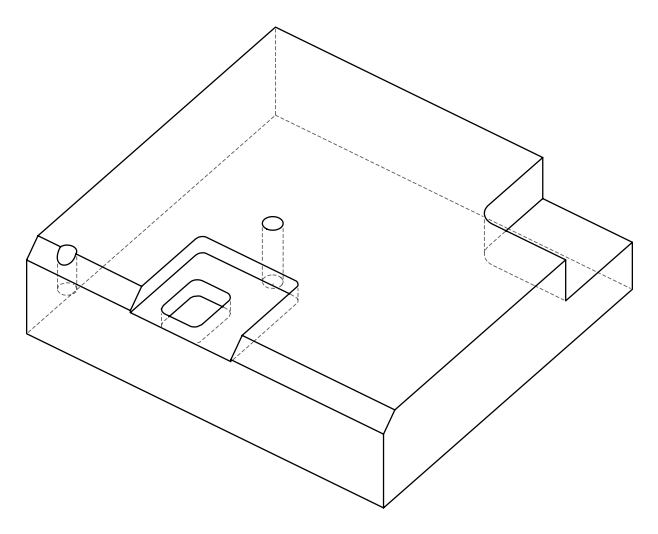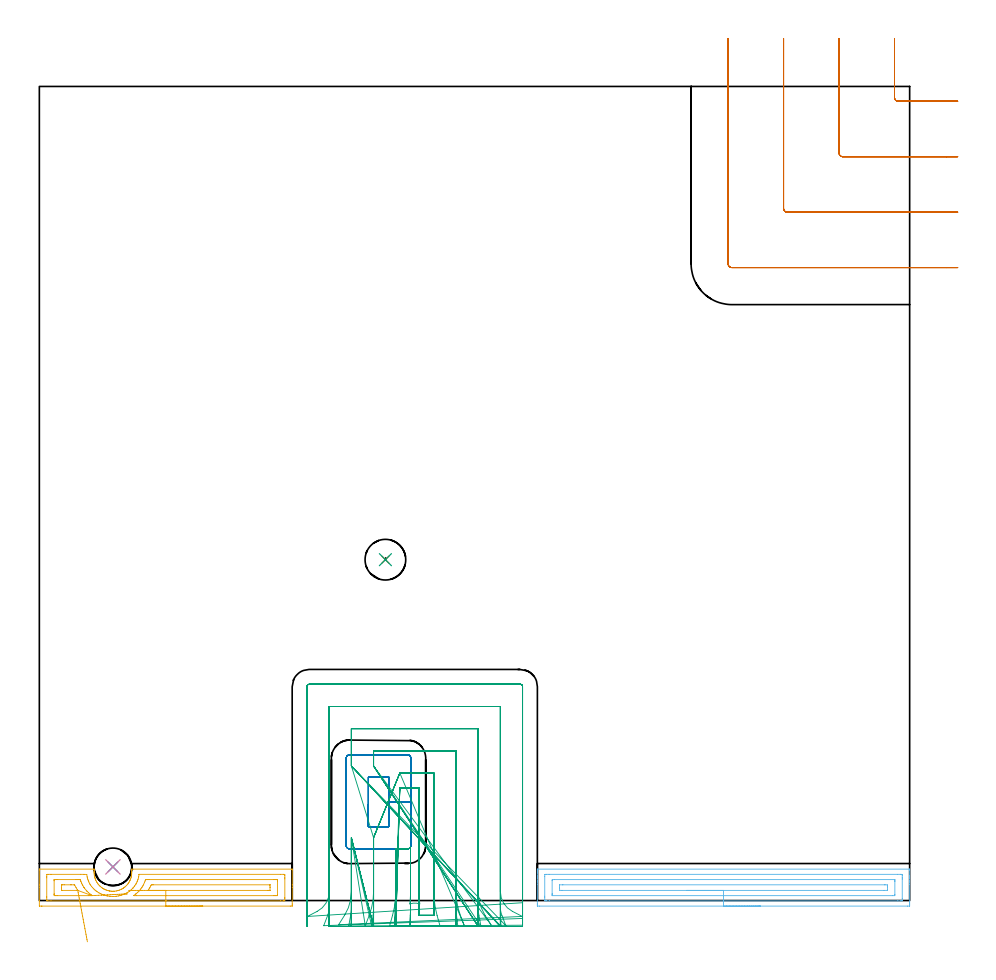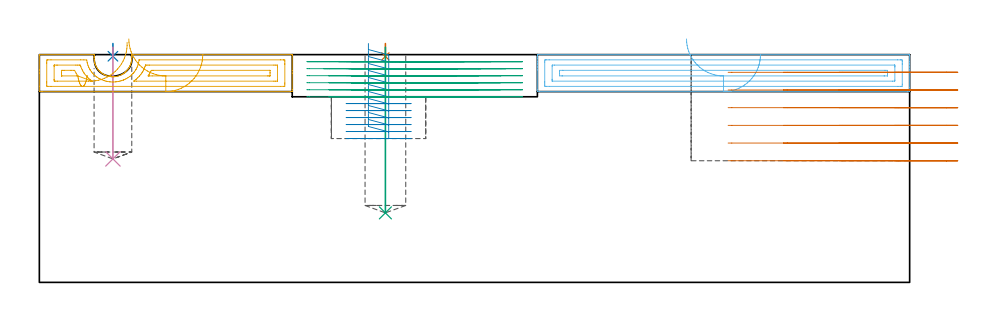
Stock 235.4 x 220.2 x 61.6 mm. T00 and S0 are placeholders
(PLAN: 9 operations, 5 tool changes, 27.9 min)
(1 SPOT_DRILL | STEP1POCKET | NXT0321_9005460120000 | 0.03 min | 1 mm3)
(2 SPOT_DRILL_1 | STEP1POCKET_1 | NXT0321_9005460120000 | 0.03 min | 1 mm3)
(3 DRILL_BLIND_HOLE_INTO_CENTER | STEP1POCKET | NXT0301_081 | 0.18 min | 3934 mm3)
(4 DRILL_BLIND_HOLE_INTO_CENTER_1 | STEP1POCKET_1 | NXT0301_073 | 0.12 min | 2198 mm3)
(5 AREA_MILL | FG_CHAMFER_SURFACE | UGT0205_001 | 2.44 min | 3586 mm3)
(6 AREA_MILL_1 | FG_CHAMFER_SURFACE_1 | UGT0205_001 | 3.44 min | 5330 mm3)
(7 MILL_CORNER_NOTCH_RECTANGULAR | CORNER_NOTCH_RECTANGULAR | UGT0201_136 | Follow Part, ap 5, ae 75% | 4.33 min | 99334 mm3)
(8 MILL_RECTANGULAR_POCKET | POCKET_RECTANGULAR_STRAIGHT | UGT0201_126 | Follow Part, ap 2, ae 75% | 4.02 min | 18870 mm3)
(9 MILL_SLOT | SLOT_PARTIAL_RECTANGULAR | UGT0201_126 | Follow Part, ap 2, ae 75% | 13.3 min | 37076 mm3)
(TOOL NXT0321_9005460120000 | NC Spot Drill, 142deg, 12mm, Carbide, Uncoated | D12 PA142 FL30 Z2)
(TOOL NXT0301_081 | Carbide Drill 11mm [860.1-1100-033A1-MM 2214] | D11 PA140 FL55 Z2)
(TOOL NXT0301_073 | Carbide Drill 10.2mm [860.1-1020-031A1-MM 2214] | D10.2 PA140 FL55 Z2)
(TOOL UGT0205_001 | Chamfer Mill 20 x 3 x 45 deg. | D20 FL50 Z2)
(TOOL UGT0201_136 | Carbide End Mill 20.0 | D20 FL30 Z4)
(TOOL UGT0201_126 | Carbide End Mill 8.0 | D8 FL15 Z4)
(OP 1 SPOT_DRILL)
G17 G21 G94 G90
T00 M6
G54
G17 G0 G90 X93.6 Y92.2 S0 M3
G43 Z71.6 H0
G94 G81 G98 Z61.127 F250. R64.6
G80
M5
M2
(OP 2 SPOT_DRILL_1)
G17 G21 G94 G90
T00 M6
G54
G17 G0 G90 X19.9 Y9.1 S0 M3
G43 Z71.6 H0
G94 G81 G98 Z61.161 F250. R64.6
G80
M5
M2
(OP 3 DRILL_BLIND_HOLE_INTO_CENTER)
G17 G21 G94 G90
T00 M6
G54
G17 G0 G90 X93.6 Y92.2 S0 M3
G43 Z71.6 H1
G94 G81 G98 Z18.8 F250. R63.6
G80
M5
M2
(OP 4 DRILL_BLIND_HOLE_INTO_CENTER_1)
G17 G21 G94 G90
T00 M6
G54
G17 G0 G90 X19.9 Y9.1 S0 M3
G43 Z71.6 H1
G94 G81 G98 Z33.4 F250. R63.6
G80
M5
M2
(OP 5 AREA_MILL)
G17 G21 G94 G90
T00 M6
G54
G17 G0 G90 X44.2 Y-1.5 S1061 M3
G43 Z71.6 H0
Z61.6
G94 G1 X44.162 Z60.728 F250.
X44.048 Z59.863
X43.859 Z59.012
X43.597 Z58.18
X43.263 Z57.374
X42.86 Z56.6
X42.392 Z55.864
X41.86 Z55.172
X41.271 Z54.529
X40.628 Z53.94
X39.936 Z53.408
X39.2 Z52.94
X38.426 Z52.537
X37.62 Z52.203
X36.788 Z51.941
X35.936 Z51.752
X35.072 Z51.638
X34.2 Z51.6
X0.713
X0.52 Y-1.498 Z51.602
X0.007 Y-1.491 Z51.605
X0.002 Y-1.463 Z51.633
X0. Y-0.056 Z53.04
Y3.5 Z56.594
Y4.235 Z57.334
Y4.389 Z57.487
Y8.309 Z61.407
X0.006 Y8.482 Z61.576
X0.009 Y8.496 Z61.59
X0.076 Y8.5 Z61.6
X14.701
X14.868 Y8.497 Z61.589
X14.869 Y8.416 Z61.515
X14.822 Y8.022 Z61.122
X14.812 Y7.724 Z60.823
X14.81 Y7.651 Z60.75
X14.826 Y7.21 Z60.307
X14.877 Y6.77 Z59.865
X14.911 Y6.589 Z59.683
X14.931 Y6.481 Z59.576
X15.001 Y6.195 Z59.29
X15.01 Y6.167 Z59.262
X15.107 Y5.884 Z58.982
X15.144 Y5.796 Z58.895
X15.294 Y5.435 Z58.535
X15.522 Y5. Z58.099
X15.7 Y4.72 Z57.819
X15.894 Y4.45 Z57.548
X16.185 Y4.117 Z57.215
X16.364 Y3.944 Z57.041
X16.476 Y3.833 Z56.932
X16.787 Y3.566 Z56.665
X17.026 Y3.394 Z56.493
X17.273 Y3.233 Z56.332
X17.474 Y3.119 Z56.219
X17.523 Y3.094 Z56.194
X17.68 Y3.016 Z56.114
X17.803 Y2.966 Z56.061
X17.943 Y2.907 Z56.005
X18.122 Y2.834 Z55.93
X18.573 Y2.688 Z55.784
X18.689 Y2.664 Z55.756
X18.908 Y2.612 Z55.711
X19.018 Y2.588 Z55.687
X19.132 Y2.574 Z55.669
X19.466 Y2.526 Z55.624
X19.616 Y2.518 Z55.61
X19.745 Y2.509 Z55.604
X20.046 Y2.51
X20.108 Z55.609
X20.127 Y2.511 Z55.611
X20.359 Y2.527 Z55.627
X20.807 Y2.592 Z55.691
X21.252 Y2.692 Z55.792
X21.702 Y2.842 Z55.94
X22.145 Y3.03 Z56.129
X22.235 Y3.079 Z56.176
X22.399 Y3.165 Z56.265
X22.525 Y3.233 Z56.332
X22.678 Y3.332 Z56.432
X22.787 Y3.403 Z56.503
X22.973 Y3.539 Z56.638
X23.038 Y3.586 Z56.685
X23.188 Y3.716 Z56.815
X23.335 Y3.843 Z56.943
X23.614 Y4.116 Z57.216
X23.931 Y4.482 Z57.581
X24.112 Y4.736 Z57.836
X24.278 Y5. Z58.1
X24.506 Y5.436 Z58.535
X24.553 Y5.552 Z58.649
X24.623 Y5.722 Z58.815
X24.691 Y5.886 Z58.981
X24.74 Y6.031 Z59.127
X24.824 Y6.28 Z59.378
X24.894 Y6.636 Z59.736
X24.919 Y6.767 Z59.867
X24.974 Y7.208 Z60.308
X24.99 Y7.651 Z60.751
X24.977 Y8.033 Z61.133
X24.935 Y8.389 Z61.489
X24.934 Y8.399 Z61.499
X24.932 Y8.493 Z61.593
X25.337 Y8.5 Z61.6
X68.323
X68.391 Y8.496 Z61.59
X68.394 Y8.482 Z61.576
X68.4 Y8.308 Z61.406
Y4.235 Z57.334
Y3.503 Z56.597
Y-0.944 Z52.152
X68.398 Y-1.463 Z51.633
X68.393 Y-1.491 Z51.605
X67.88 Y-1.5 Z51.6
X34.2
Y-0.086 Z53.014
X3.149
X2.292 Y-0.079 Z53.021
X2.01 Y-0.056 Z53.044
X2.003 Y0.234 Z53.334
X2.001 Y0.833 Z53.933
X2. Y1.126 Z54.226
X2.001 Y6.167 Z59.267
X2.002 Y6.458 Z59.558
X2.01 Y7.056 Z60.156
X2.266 Y7.082 Z60.182
X2.292 Y7.084 Z60.184
X3.148 Y7.086 Z60.186
X11.185
X12.042 Y7.079 Z60.179
X12.827 Y7.056 Z60.156
X12.928 Y6.404 Z59.504
X12.98 Y6.167 Z59.267
X12.996 Y6.098 Z59.198
X13.151 Y5.617 Z58.717
X13.285 Y5.278 Z58.378
X13.376 Y5.06 Z58.16
X13.597 Y4.607 Z57.707
X13.722 Y4.389 Z57.489
X13.757 Y4.331 Z57.431
X13.815 Y4.24 Z57.34
X14.122 Y3.808 Z56.908
X14.384 Y3.5 Z56.6
X14.701 Y3.167 Z56.267
X14.989 Y2.896 Z55.996
X15.324 Y2.611 Z55.711
X15.475 Y2.499 Z55.599
X15.587 Y2.42 Z55.52
X16.116 Y2.08 Z55.18
X16.473 Y1.895 Z54.995
X16.862 Y1.722 Z54.822
X17.36 Y1.531 Z54.631
X17.643 Y1.438 Z54.538
X18.001 Y1.338 Z54.438
X18.246 Y1.283 Z54.383
X18.448 Y1.239 Z54.339
X18.97 Y1.16 Z54.26
X19.132 Y1.138 Z54.238
X19.754 Y1.099 Z54.199
X20.019
X20.608 Y1.131 Z54.231
X20.905 Y1.17 Z54.27
X21.381 Y1.244 Z54.344
X21.791 Y1.337 Z54.437
X22.095 Y1.418 Z54.518
X22.678 Y1.614 Z54.714
X22.756 Y1.644 Z54.744
X22.943 Y1.722 Z54.822
X23.367 Y1.919 Z55.019
X23.564 Y2.024 Z55.124
X23.936 Y2.238 Z55.338
X24.45 Y2.585 Z55.685
X24.466 Y2.596 Z55.696
X24.484 Y2.611 Z55.711
X24.939 Y3.01 Z56.11
X25.337 Y3.402 Z56.502
X25.384 Y3.453 Z56.553
X25.424 Y3.5 Z56.6
X25.658 Y3.782 Z56.882
X25.778 Y3.947 Z57.047
X26.074 Y4.389 Z57.489
X26.131 Y4.481 Z57.581
X26.223 Y4.645 Z57.745
X26.429 Y5.071 Z58.171
X26.514 Y5.278 Z58.378
X26.678 Y5.71 Z58.81
X26.811 Y6.167 Z59.267
X26.86 Y6.417 Z59.517
X26.97 Y7.056 Z60.156
X26.973 Y7.069 Z60.169
X26.992 Y7.079 Z60.179
X27.049 Y7.084 Z60.184
X27.08 Y7.085 Z60.185
X65.191 Y7.086 Z60.186
X66.079 Y7.084 Z60.184
X66.108 Y7.082 Z60.182
X66.39 Y7.056 Z60.156
X66.397 Y6.766 Z59.866
X66.399 Y6.167 Z59.267
X66.4 Y5.874 Z58.974
X66.399 Y0.833 Z53.933
X66.398 Y0.542 Z53.642
X66.39 Y-0.056 Z53.044
X66.134 Y-0.082 Z53.018
X66.108 Y-0.084 Z53.016
X65.251 Y-0.086 Z53.014
X34.2
Y1.328 Z54.428
X26.223 Y1.329 Z54.429
X25.728 Y1.33 Z54.43
X25.651 Y1.331 Z54.431
X25.535 Y1.335 Z54.435
X25.64 Y1.418 Z54.518
X26.033 Y1.722 Z54.822
X26.138 Y1.807 Z54.907
X26.223 Y1.88 Z54.98
X26.606 Y2.227 Z55.327
X26.993 Y2.611 Z55.711
X27.05 Y2.671 Z55.771
X27.109 Y2.738 Z55.838
X27.452 Y3.156 Z56.256
X27.693 Y3.5 Z56.6
X27.815 Y3.681 Z56.781
X27.996 Y3.966 Z57.066
X28.14 Y4.244 Z57.344
X28.21 Y4.389 Z57.489
X28.421 Y4.851 Z57.951
X28.585 Y5.278 Z58.378
X28.713 Y5.629 Z58.729
X28.724 Y5.656 Z58.756
X28.739 Y5.665 Z58.765
X28.784 Y5.667 Z58.767
X28.882 Y5.669 Z58.769
X29.376 Y5.671 Z58.771
X29.768
X63.449
X63.944 Y5.67 Z58.77
X64.335 Y5.666 Z58.766
X64.381 Y5.665 Z58.765
X64.392 Y5.473 Z58.573
X64.398 Y5.343 Z58.443
X64.399 Y5.278 Z58.378
X64.4 Y5.213 Z58.313
Y1.657 Z54.757
Y1.592 Z54.692
X64.397 Y1.462 Z54.562
X64.392 Y1.375 Z54.475
X64.387 Y1.334 Z54.434
X64.382 Y1.333 Z54.433
X64.335 Y1.331 Z54.431
X63.841 Y1.329 Z54.429
X63.449 Y1.328 Z54.428
X34.2
Y2.743 Z55.843
X30.524
X29.768
X29.636 Y2.744 Z55.844
X29.485 Y2.747 Z55.847
X29.423 Y2.75 Z55.85
X29.431 Y2.767 Z55.867
X29.501 Y2.88 Z55.98
X29.656 Y3.121 Z56.221
X29.768 Y3.297 Z56.397
X29.844 Y3.424 Z56.524
X29.885 Y3.5 Z56.6
X30.152 Y4.004 Z57.104
X30.284 Y4.25 Z57.35
X30.655 Y4.255 Z57.355
X30.787 Y4.256 Z57.356
X62.268 Y4.257 Z57.357
X62.345 Y4.255 Z57.355
X62.381 Y4.252 Z57.352
X62.39 Y4.249 Z57.349
X62.392 Y4.236 Z57.336
X62.399 Y3.663 Z56.763
Y3.5 Z56.6
X62.395 Y2.778 Z55.878
X62.391 Y2.754 Z55.854
X62.38 Y2.749 Z55.849
X62.336 Y2.747 Z55.847
X62.242 Y2.744 Z55.844
X62.054 Y2.743 Z55.843
X61.676
X34.2
X33.328 Z55.881
X32.463 Z55.995
X31.612 Z56.183
X30.78 Z56.446
X29.974 Z56.78
X29.2 Z57.182
X28.464 Z57.651
X27.772 Z58.182
X27.129 Z58.772
X26.54 Z59.415
X26.008 Z60.107
X25.54 Z60.843
X25.137 Z61.616
X24.803 Z62.422
X24.541 Z63.254
X24.352 Z64.106
X24.238 Z64.971
X24.2 Z65.843
G0 X23.732 Y1.802 Z64.914
G1 X23.737 Y1.803 Z64.042
X23.666 Y1.799 Z63.173
X23.52 Y1.792 Z62.313
X23.299 Y1.781 Z61.469
X23.005 Y1.766 Z60.647
X22.642 Y1.748 Z59.855
X22.21 Y1.727 Z59.097
X21.714 Y1.703 Z58.379
X21.158 Y1.675 Z57.708
X20.545 Y1.645 Z57.088
X19.881 Y1.612 Z56.523
X19.17 Y1.577 Z56.019
X18.418 Y1.54 Z55.578
X17.63 Y1.501 Z55.205
X16.813 Y1.461 Z54.902
X15.973 Y1.42 Z54.672
X15.116 Y1.377 Z54.515
X14.248 Y1.335 Z54.435
X14.203 Y1.332 Z54.432
X14.043 Y1.33 Z54.43
X13.815 Y1.329 Z54.429
X13.321 Y1.328 Z54.428
X4.951 Y1.329 Z54.429
X4.456 Y1.33 Z54.43
X4.065 Y1.334 Z54.434
X4.019 Y1.335 Z54.435
X4.008 Y1.527 Z54.627
X4.002 Y1.657 Z54.757
X4. Y1.722 Z54.822
Y1.787 Z54.887
Y5.343 Z58.443
Y5.408 Z58.508
X4.003 Y5.538 Z58.638
X4.008 Y5.625 Z58.725
X4.013 Y5.666 Z58.766
X4.018 Y5.667 Z58.767
X4.065 Y5.669 Z58.769
X4.559 Y5.671 Z58.771
X4.951 Y5.672 Z58.772
X9.877
X10.269 Y5.671 Z58.771
X10.765 Y5.67 Z58.77
X10.959 Y5.667 Z58.767
X11.05 Y5.665 Z58.765
X11.156 Y5.414 Z58.514
X11.202 Y5.278 Z58.378
X11.227 Y5.206 Z58.306
X11.443 Y4.696 Z57.796
X11.592 Y4.389 Z57.489
X11.744 Y4.09 Z57.19
X12.042 Y3.584 Z56.684
X12.099 Y3.5 Z56.6
X12.227 Y3.315 Z56.415
X12.707 Y2.73 Z55.83
X12.814 Y2.611 Z55.711
X12.928 Y2.491 Z55.591
X13.321 Y2.112 Z55.212
X13.76 Y1.722 Z54.822
X13.815 Y1.677 Z54.777
X14.001 Y1.535 Z54.635
X14.125 Y1.442 Z54.542
X14.161 Y1.412 Z54.512
X14.248 Y1.335 Z54.435
X10.383 Y2.747 Z55.847
X10.381 Y2.745 Z55.845
X10.36 Y2.744 Z55.844
X10.269 Y2.743 Z55.843
X10.138
X6.132
X6.055 Y2.745 Z55.845
X6.019 Y2.748 Z55.848
X6.01 Y2.75 Z55.85
X6.008 Y2.764 Z55.864
X6. Y3.337 Z56.437
X6.001 Y3.5 Z56.6
X6.004 Y4.221 Z57.321
X6.009 Y4.245 Z57.345
X6.02 Y4.251 Z57.351
X6.064 Y4.253 Z57.353
X6.158 Y4.256 Z57.356
X6.346 Y4.257 Z57.357
X6.724
X8.497
X8.628
X9.383 Y4.252 Z57.352
X9.521 Y4.25 Z57.35
X9.532 Y4.24 Z57.34
X9.545 Y4.226 Z57.326
X9.926 Y3.5 Z56.6
X10.269 Y2.929 Z56.029
X10.345 Y2.814 Z55.914
X10.364 Y2.785 Z55.885
X10.381 Y2.754 Z55.854
X10.383 Y2.747 Z55.847
X10.503 Y2.11 Z55.263
X10.631 Y1.425 Z54.738
X10.768 Y0.698 Z54.276
X10.912 Y-0.066 Z53.88
X11.061 Y-0.861 Z53.553
X11.216 Y-1.681 Z53.298
X11.374 Y-2.519 Z53.116
X11.534 Y-3.37 Z53.01
X11.695 Y-4.227 Z52.979
X11.856 Y-5.083 Z53.025
X12.016 Y-5.932 Z53.146
X12.173 Y-6.768 Z53.343
X12.326 Y-7.583 Z53.612
X12.475 Y-8.372 Z53.953
X12.617 Y-9.129 Z54.363
X12.753 Y-9.848 Z54.838
X12.88 Y-10.524 Z55.375
X12.998 Y-11.151 Z55.97
G0 Z71.6
M5
M2
(OP 6 AREA_MILL_1)
G17 G21 G94 G90
T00 M6
G54
G17 G0 G90 X195.05 Y-1.5 S1061 M3
G43 Z71.6 H0
Z61.6
G94 G1 X195.012 Z60.728 F250.
X194.898 Z59.863
X194.709 Z59.012
X194.447 Z58.18
X194.113 Z57.374
X193.71 Z56.6
X193.242 Z55.864
X192.71 Z55.172
X192.121 Z54.529
X191.478 Z53.94
X190.786 Z53.408
X190.05 Z52.94
X189.276 Z52.537
X188.47 Z52.203
X187.638 Z51.941
X186.787 Z51.752
X185.922 Z51.638
X185.05 Z51.6
X135.259
X134.708 Y-1.495 Z51.601
X134.705 Y-1.493 Z51.603
X134.7 Y-0.944 Z52.152
Y4.389 Z57.483
Y5.049 Z58.147
Y5.278 Z58.375
Y5.938 Z59.035
Y6.167 Z59.263
Y6.624 Z59.723
Y7.487 Z60.586
Y7.944 Z61.043
Y8.215 Z61.314
X134.708 Y8.473 Z61.565
X134.71 Y8.497 Z61.589
X134.814 Y8.5 Z61.6
X235.286
X235.39 Y8.497 Z61.589
X235.392 Y8.473 Z61.565
X235.4 Y8.214 Z61.313
Y6.624 Z59.723
Y6.167 Z59.263
Y5.938 Z59.035
Y5.278 Z58.375
Y5.049 Z58.147
Y4.389 Z57.483
Y-0.386 Z52.711
X235.398 Y-0.944 Z52.152
X235.395 Y-1.493 Z51.603
X235.392 Y-1.495 Z51.601
X234.841 Y-1.5 Z51.6
X185.05
Y-0.086 Z53.014
X137.957
X137.066 Y-0.085 Z53.015
X137.037 Y-0.083 Z53.017
X136.71 Y-0.056 Z53.044
X136.702 Y0.279 Z53.379
X136.7 Y0.833 Z53.933
Y1.17 Z54.27
X136.701 Y6.502 Z59.602
X136.71 Y7.056 Z60.156
X137.009 Y7.084 Z60.184
X137.037 Y7.085 Z60.185
X137.896 Y7.086 Z60.186
X232.144
X233.034 Y7.085 Z60.185
X233.063 Y7.083 Z60.183
X233.39 Y7.056 Z60.156
X233.398 Y6.721 Z59.821
X233.4 Y6.167 Z59.267
Y5.83 Z58.93
X233.399 Y0.498 Z53.598
X233.39 Y-0.056 Z53.044
X233.091 Y-0.084 Z53.016
X233.063 Y-0.085 Z53.015
X232.204 Y-0.086 Z53.014
X185.05
Y1.328 Z54.428
X138.759 Y1.329 Z54.429
X138.726 Y1.332 Z54.432
X138.715 Y1.334 Z54.434
X138.71 Y1.377 Z54.477
X138.701 Y1.607 Z54.707
X138.7 Y1.722 Z54.822
Y1.838 Z54.938
X138.701 Y5.392 Z58.492
X138.71 Y5.508 Z58.608
X138.726 Y5.665 Z58.765
X138.815 Y5.667 Z58.767
X139.311 Y5.671 Z58.771
X231.341
X231.374 Y5.668 Z58.768
X231.385 Y5.666 Z58.766
X231.39 Y5.623 Z58.723
X231.399 Y5.393 Z58.493
X231.4 Y5.278 Z58.378
Y5.162 Z58.262
X231.399 Y1.608 Z54.708
X231.391 Y1.492 Z54.592
X231.374 Y1.335 Z54.435
X231.285 Y1.333 Z54.433
X230.789 Y1.329 Z54.429
X185.05 Y1.328 Z54.428
Y2.743 Z55.843
X141.483
X141.35 Y2.744 Z55.844
X140.728 Y2.75 Z55.85
X140.702 Y3.392 Z56.492
X140.7 Y4.087 Z57.187
X140.702 Y4.185 Z57.285
X140.707 Y4.233 Z57.333
X140.711 Y4.251 Z57.351
X140.73 Y4.253 Z57.353
X141.483 Y4.257 Z57.357
X141.614
X228.617
X228.75 Y4.256 Z57.356
X229.372 Y4.25 Z57.35
X229.398 Y3.608 Z56.708
X229.4 Y2.913 Z56.013
X229.398 Y2.815 Z55.915
X229.393 Y2.767 Z55.867
X229.389 Y2.749 Z55.849
X229.37 Y2.747 Z55.847
X228.617 Y2.743 Z55.843
X228.486
X185.05
X184.178 Z55.881
X183.314 Z55.995
X182.462 Z56.183
X181.63 Z56.446
X180.824 Z56.78
X180.05 Z57.182
X179.314 Z57.651
X178.622 Z58.182
X177.979 Z58.772
X177.39 Z59.415
X176.859 Z60.107
X176.39 Z60.843
X175.987 Z61.616
X175.653 Z62.422
X175.391 Z63.254
X175.202 Z64.106
X175.088 Z64.971
X175.05 Z65.843
G0 Z71.6
M5
M2
(OP 7 MILL_CORNER_NOTCH_RECTANGULAR)
G17 G21 G94 G90
T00 M6
G54
G17 G0 G90 X231.3 Y233.2 S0 M3
G43 Z71.6 H0
Z56.817
G94 G1 Y230.2 F250.
Y217.196 F500.
G3 X232.296 Y216.2 R1.
G1 X245.4
X248.4 F250.
G0 Z71.6
X216.3 Y233.2
Z56.817
G1 Y230.2
Y202.196 F500.
G3 X217.296 Y201.2 R1.
G1 X245.4
X248.4 F250.
G0 Z71.6
X201.3 Y233.2
Z56.817
G1 Y230.2
Y187.196 F500.
G3 X202.296 Y186.2 R1.
G1 X245.4
X248.4 F250.
G0 Z71.6
X186.3 Y233.2
Z56.817
G1 Y230.2
Y172.196 F500.
G3 X187.296 Y171.2 R1.
G1 X245.4
X248.4 F250.
G0 Z71.6
X231.3 Y233.2
Z52.033
G1 Y230.2
Y217.196 F500.
G3 X232.296 Y216.2 R1.
G1 X245.4
X248.4 F250.
G0 Z71.6
X216.3 Y233.2
Z52.033
G1 Y230.2
Y202.196 F500.
G3 X217.296 Y201.2 R1.
G1 X245.4
X248.4 F250.
G0 Z71.6
X201.3 Y233.2
Z52.033
G1 Y230.2
Y187.196 F500.
G3 X202.296 Y186.2 R1.
G1 X245.4
X248.4 F250.
G0 Z71.6
X186.3 Y233.2
Z52.033
G1 Y230.2
Y172.196 F500.
G3 X187.296 Y171.2 R1.
G1 X245.4
X248.4 F250.
G0 Z71.6
X231.3 Y233.2
Z47.25
G1 Y230.2
Y217.196 F500.
G3 X232.296 Y216.2 R1.
G1 X245.4
X248.4 F250.
G0 Z71.6
X216.3 Y233.2
Z47.25
G1 Y230.2
Y202.196 F500.
G3 X217.296 Y201.2 R1.
G1 X245.4
X248.4 F250.
G0 Z71.6
X201.3 Y233.2
Z47.25
G1 Y230.2
Y187.196 F500.
G3 X202.296 Y186.2 R1.
G1 X245.4
X248.4 F250.
G0 Z71.6
X186.3 Y233.2
Z47.25
G1 Y230.2
Y172.196 F500.
G3 X187.296 Y171.2 R1.
G1 X245.4
X248.4 F250.
G0 Z71.6
X231.3 Y233.2
Z42.467
G1 Y230.2
Y217.196 F500.
G3 X232.296 Y216.2 R1.
G1 X245.4
X248.4 F250.
G0 Z71.6
X216.3 Y233.2
Z42.467
G1 Y230.2
Y202.196 F500.
G3 X217.296 Y201.2 R1.
G1 X245.4
X248.4 F250.
G0 Z71.6
X201.3 Y233.2
Z42.467
G1 Y230.2
Y187.196 F500.
G3 X202.296 Y186.2 R1.
G1 X245.4
X248.4 F250.
G0 Z71.6
X186.3 Y233.2
Z42.467
G1 Y230.2
Y172.196 F500.
G3 X187.296 Y171.2 R1.
G1 X245.4
X248.4 F250.
G0 Z71.6
X231.3 Y233.2
Z37.683
G1 Y230.2
Y217.196 F500.
G3 X232.296 Y216.2 R1.
G1 X245.4
X248.4 F250.
G0 Z71.6
X216.3 Y233.2
Z37.683
G1 Y230.2
Y202.196 F500.
G3 X217.296 Y201.2 R1.
G1 X245.4
X248.4 F250.
G0 Z71.6
X201.3 Y233.2
Z37.683
G1 Y230.2
Y187.196 F500.
G3 X202.296 Y186.2 R1.
G1 X245.4
X248.4 F250.
G0 Z71.6
X186.3 Y233.2
Z37.683
G1 Y230.2
Y172.196 F500.
G3 X187.296 Y171.2 R1.
G1 X245.4
X248.4 F250.
G0 Z71.6
X231.3 Y233.2
Z32.9
G1 Y230.2
Y217.196 F500.
G3 X232.296 Y216.2 R1.
G1 X245.4
X248.4 F250.
G0 Z71.6
X216.3 Y233.2
Z32.9
G1 Y230.2
Y202.196 F500.
G3 X217.296 Y201.2 R1.
G1 X245.4
X248.4 F250.
G0 Z71.6
X201.3 Y233.2
Z32.9
G1 Y230.2
Y187.196 F500.
G3 X202.296 Y186.2 R1.
G1 X245.4
X248.4 F250.
G0 Z71.6
X186.3 Y233.2
Z32.9
G1 Y230.2
Y172.196 F500.
G3 X187.296 Y171.2 R1.
G1 X245.4
X248.4 F250.
G0 Z71.6
M5
M2
(OP 8 MILL_RECTANGULAR_POCKET)
G17 G21 G94 G90
T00 M6
G54
G17 G0 G90 X89. Y26.056 S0 M3
G43 Z71.6 H0
Z64.6
G94 G1 Y20. Z62.977 F250.
X94.5 Z61.504
Y26.7 Z59.708
Y33.4 F500.
X89.
Y20.
X94.5
Y26.7
X100.5
Y38.5
G3 X99.6 Y39.4 R0.9
G1 X83.9
G3 X83. Y38.5 R0.9
G1 Y14.9
G3 X83.9 Y14. R0.9
G1 X99.6
G3 X100.5 Y14.9 R0.9
G1 Y26.7
Y27.7
G0 X89. Y26.056 Z62.708
G1 Y20. Z61.086 F250.
X94.5 Z59.612
Y26.7 Z57.817
Y33.4 F500.
X89.
Y20.
X94.5
Y26.7
X100.5
Y38.5
G3 X99.6 Y39.4 R0.9
G1 X83.9
G3 X83. Y38.5 R0.9
G1 Y14.9
G3 X83.9 Y14. R0.9
G1 X99.6
G3 X100.5 Y14.9 R0.9
G1 Y26.7
Y27.7
G0 X89. Y26.056 Z60.817
G1 Y20. Z59.194 F250.
X94.5 Z57.72
Y26.7 Z55.925
Y33.4 F500.
X89.
Y20.
X94.5
Y26.7
X100.5
Y38.5
G3 X99.6 Y39.4 R0.9
G1 X83.9
G3 X83. Y38.5 R0.9
G1 Y14.9
G3 X83.9 Y14. R0.9
G1 X99.6
G3 X100.5 Y14.9 R0.9
G1 Y26.7
Y27.7
G0 X89. Y26.056 Z58.925
G1 Y20. Z57.302 F250.
X94.5 Z55.829
Y26.7 Z54.033
Y33.4 F500.
X89.
Y20.
X94.5
Y26.7
X100.5
Y38.5
G3 X99.6 Y39.4 R0.9
G1 X83.9
G3 X83. Y38.5 R0.9
G1 Y14.9
G3 X83.9 Y14. R0.9
G1 X99.6
G3 X100.5 Y14.9 R0.9
G1 Y26.7
Y27.7
G0 X89. Y26.056 Z57.033
G1 Y20. Z55.411 F250.
X94.5 Z53.937
Y26.7 Z52.142
Y33.4 F500.
X89.
Y20.
X94.5
Y26.7
X100.5
Y38.5
G3 X99.6 Y39.4 R0.9
G1 X83.9
G3 X83. Y38.5 R0.9
G1 Y14.9
G3 X83.9 Y14. R0.9
G1 X99.6
G3 X100.5 Y14.9 R0.9
G1 Y26.7
Y27.7
G0 X89. Y26.056 Z55.142
G1 Y20. Z53.519 F250.
X94.5 Z52.045
Y26.7 Z50.25
Y33.4 F500.
X89.
Y20.
X94.5
Y26.7
X100.5
Y38.5
G3 X99.6 Y39.4 R0.9
G1 X83.9
G3 X83. Y38.5 R0.9
G1 Y14.9
G3 X83.9 Y14. R0.9
G1 X99.6
G3 X100.5 Y14.9 R0.9
G1 Y26.7
Y27.7
G0 X89. Y26.056 Z53.25
G1 Y20. Z51.627 F250.
X94.5 Z50.154
Y26.7 Z48.358
Y33.4 F500.
X89.
Y20.
X94.5
Y26.7
X100.5
Y38.5
G3 X99.6 Y39.4 R0.9
G1 X83.9
G3 X83. Y38.5 R0.9
G1 Y14.9
G3 X83.9 Y14. R0.9
G1 X99.6
G3 X100.5 Y14.9 R0.9
G1 Y26.7
Y27.7
G0 X89. Y26.056 Z51.358
G1 Y20. Z49.736 F250.
X94.5 Z48.262
Y26.7 Z46.467
Y33.4 F500.
X89.
Y20.
X94.5
Y26.7
X100.5
Y38.5
G3 X99.6 Y39.4 R0.9
G1 X83.9
G3 X83. Y38.5 R0.9
G1 Y14.9
G3 X83.9 Y14. R0.9
G1 X99.6
G3 X100.5 Y14.9 R0.9
G1 Y26.7
Y27.7
G0 X89. Y26.056 Z49.467
G1 Y20. Z47.844 F250.
X94.5 Z46.37
Y26.7 Z44.575
Y33.4 F500.
X89.
Y20.
X94.5
Y26.7
X100.5
Y38.5
G3 X99.6 Y39.4 R0.9
G1 X83.9
G3 X83. Y38.5 R0.9
G1 Y14.9
G3 X83.9 Y14. R0.9
G1 X99.6
G3 X100.5 Y14.9 R0.9
G1 Y26.7
Y27.7
G0 X89. Y26.056 Z47.575
G1 Y20. Z45.952 F250.
X94.5 Z44.479
Y26.7 Z42.683
Y33.4 F500.
X89.
Y20.
X94.5
Y26.7
X100.5
Y38.5
G3 X99.6 Y39.4 R0.9
G1 X83.9
G3 X83. Y38.5 R0.9
G1 Y14.9
G3 X83.9 Y14. R0.9
G1 X99.6
G3 X100.5 Y14.9 R0.9
G1 Y26.7
Y27.7
G0 X89. Y26.056 Z45.683
G1 Y20. Z44.061 F250.
X94.5 Z42.587
Y26.7 Z40.792
Y33.4 F500.
X89.
Y20.
X94.5
Y26.7
X100.5
Y38.5
G3 X99.6 Y39.4 R0.9
G1 X83.9
G3 X83. Y38.5 R0.9
G1 Y14.9
G3 X83.9 Y14. R0.9
G1 X99.6
G3 X100.5 Y14.9 R0.9
G1 Y26.7
Y27.7
G0 X89. Y26.056 Z43.792
G1 Y20. Z42.169 F250.
X94.5 Z40.695
Y26.7 Z38.9
Y33.4 F500.
X89.
Y20.
X94.5
Y26.7
X100.5
Y38.5
G3 X99.6 Y39.4 R0.9
G1 X83.9
G3 X83. Y38.5 R0.9
G1 Y14.9
G3 X83.9 Y14. R0.9
G1 X99.6
G3 X100.5 Y14.9 R0.9
G1 Y26.7
Y27.7
G0 Z71.6
M5
M2
(OP 9 MILL_SLOT)
G17 G21 G94 G90
T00 M6
G54
G17 G0 G90 X97.5 Y30.5 S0 M3
G43 Z71.6 H0
Z59.7
G94 G1 X100.5 F250.
X102.7 F500.
Y2.413
G3 X102.899 Y-0.916 R28.
X100.202 Y-0.916 R4.
X100.4 Y2.404 R28.
G1 Y14.497
X100.3 Y14.338
X100.238 Y14.254
X100.04 Y14.119
X99.94 Y14.062
X99.596 Y13.995
X98.872 Y14.
X96.4
Y2.404
G2 X95.53 Y-4. R24.
G1 X94.729 Y-6.891 F250.
X108.374
X107.573 Y-4.
G2 X106.7 Y2.413 R24. F500.
G1 Y34.5
X100.5
X97.5 F250.
X114.95 Y-6.803 F500.
X113.881 Y-4. F250.
G2 X112.7 Y2.413 R18. F500.
G1 Y40.5
X90.4
Y39.4
Y36.4 F250.
X122.161 Y-6.536 F500.
X120.558 Y-4. F250.
G2 X118.7 Y2.413 R12. F500.
G1 Y46.5
X84.4
Y39.4
Y36.4 F250.
X90.4 Y17. F500.
Y14. F250.
Y2.404 F500.
G2 X89.222 Y-4. R18.
G1 X88.155 Y-6.804 F250.
X84.4 Y16.999 F500.
Y13.999 F250.
Y2.404 F500.
G2 X82.548 Y-4. R12.
G1 X80.947 Y-6.537 F250.
X130.617 Y-4.294
X127.951 Y-2.92
G2 X124.7 Y2.413 R6. F500.
G1 Y52.5
X78.4
Y2.404
G2 X75.154 Y-2.927 R6.
G1 X72.489 Y-4.304 F250.
X130.7 Y-0.587 F500.
Y2.413 F250.
Y57.9 F500.
G3 X130.1 Y58.5 R0.6
G1 X73.
G3 X72.4 Y57.9 R0.6
G1 Y2.404
Y-0.596 F250.
G0 Z71.6
X100.084 Y-6.991
Z57.8
G1 X100.316 Y-4.
G3 X100.4 Y-1.837 R28. F500.
G1 Y14.497
X100.3 Y14.338
X100.238 Y14.254
X100.04 Y14.119
X99.94 Y14.062
X99.596 Y13.995
X98.856 Y14.
X96.4
Y-1.837
G2 X96.302 Y-4. R24.
G1 X96.032 Y-6.988 F250.
X97.5 Y30.5 F500.
X100.5 F250.
X102.7 F500.
Y-1.84
G3 X102.783 Y-4. R28.
G1 X106.797
G2 X106.7 Y-1.84 R24.
G1 Y34.5
X100.5
X97.5 F250.
X90.4 Y17. F500.
Y14. F250.
Y-1.837 F500.
G2 X90.27 Y-4. R18.
G1 X89.909 Y-6.978 F250.
X84.4 Y17. F500.
Y14. F250.
Y-1.837 F500.
G2 X84.203 Y-4. R12.
G1 X83.663 Y-6.951 F250.
X113.19 Y-6.978
X112.83 Y-4.
G2 X112.7 Y-1.84 R18. F500.
G1 Y40.5
X90.4
Y39.4
Y36.4 F250.
X119.436 Y-6.951 F500.
X118.896 Y-4. F250.
G2 X118.7 Y-1.84 R12. F500.
G1 Y46.5
X84.4
Y39.4
Y36.4 F250.
X126.182 Y-6.799 F500.
X125.102 Y-4. F250.
G2 X124.7 Y-1.84 R6. F500.
G1 Y52.5
X78.4
Y-1.837
G2 X77.996 Y-4. R6.
G1 X76.915 Y-6.798 F250.
X130.7 Y-4.84
Y-1.84
Y57.9 F500.
G3 X130.1 Y58.5 R0.6
G1 X73.
G3 X72.4 Y57.9 R0.6
G1 Y-1.837
Y-4.837 F250.
G0 X100.362 Y-7. Z55.9
G1 X100.398 Y-4.
G3 X100.4 Y-3.663 R28. F500.
G1 Y14.497
X100.3 Y14.338
X100.238 Y14.254
X100.04 Y14.119
X99.94 Y14.062
X99.596 Y13.995
X98.872 Y14.
X96.4
Y-3.663
G2 X96.398 Y-4. R24.
G1 X96.355 Y-7. F250.
X97.5 Y30.5 F500.
X100.5 F250.
X102.7 F500.
Y-3.668
G3 X102.702 Y-4. R28.
G1 X106.702
G2 X106.7 Y-3.668 R24.
G1 Y34.5
X100.5
X97.5 F250.
X90.4 Y17. F500.
Y14. F250.
Y-3.663 F500.
G2 X90.397 Y-4. R18.
G1 X90.341 Y-6.999 F250.
X84.4 Y17. F500.
Y14. F250.
Y-3.663 F500.
G2 X84.395 Y-4. R12.
G1 X84.311 Y-6.999 F250.
X112.758
X112.703 Y-4.
G2 X112.7 Y-3.668 R18. F500.
G1 Y40.5
X90.4
Y39.4
Y36.4 F250.
X118.788 Y-6.999 F500.
X118.705 Y-4. F250.
G2 X118.7 Y-3.668 R12. F500.
G1 Y46.5
X84.4
Y39.4
Y36.4 F250.
X124.875 Y-6.995 F500.
X124.709 Y-4. F250.
G2 X124.7 Y-3.668 R6. F500.
G1 Y52.5
X78.4
Y-3.663
G2 X78.391 Y-4. R6.
G1 X78.222 Y-6.995 F250.
X130.7 Y-6.668
Y-3.668
Y57.9 F500.
G3 X130.1 Y58.5 R0.6
G1 X73.
G3 X72.4 Y57.9 R0.6
G1 Y-3.663
Y-6.663 F250.
G0 X100.4 Y-7. Z54.
G1 Y-4.
Y14.498 F500.
X100.296 Y14.332
X100.238 Y14.254
X100.04 Y14.119
X99.94 Y14.062
X99.596 Y13.995
X98.872 Y14.
X96.4
Y-4.
Y-7. F250.
X97.5 Y30.5 F500.
X100.5 F250.
X102.7 F500.
Y-4.
X106.7
Y34.5
X100.5
X97.5 F250.
X90.4 Y17. F500.
Y14. F250.
Y-4. F500.
Y-7. F250.
X84.4 Y17. F500.
Y14. F250.
Y-4. F500.
Y-7. F250.
X112.7
Y-4.
Y40.5 F500.
X90.4
Y39.4
Y36.4 F250.
X118.7 Y-7. F500.
Y-4. F250.
Y46.5 F500.
X84.4
Y39.4
Y36.4 F250.
X124.7 Y-7. F500.
Y-4. F250.
Y52.5 F500.
X78.4
Y-4.
Y-7. F250.
X130.7
Y-4.
Y57.9 F500.
G3 X130.1 Y58.5 R0.6
G1 X73.
G3 X72.4 Y57.9 R0.6
G1 Y-4.
Y-7. F250.
G0 X100.4 Z52.1
G1 Y-4.
Y14.498 F500.
X100.296 Y14.332
X100.238 Y14.254
X100.04 Y14.119
X99.94 Y14.062
X99.596 Y13.995
X98.856 Y14.
X96.4
Y-4.
Y-7. F250.
X97.5 Y30.5 F500.
X100.5 F250.
X102.7 F500.
Y-4.
X106.7
Y34.5
X100.5
X97.5 F250.
X90.4 Y17. F500.
Y14. F250.
Y-4. F500.
Y-7. F250.
X84.4 Y17. F500.
Y14. F250.
Y-4. F500.
Y-7. F250.
X112.7
Y-4.
Y40.5 F500.
X90.4
Y39.4
Y36.4 F250.
X118.7 Y-7. F500.
Y-4. F250.
Y46.5 F500.
X84.4
Y39.4
Y36.4 F250.
X124.7 Y-7. F500.
Y-4. F250.
Y52.5 F500.
X78.4
Y-4.
Y-7. F250.
X130.7
Y-4.
Y57.9 F500.
G3 X130.1 Y58.5 R0.6
G1 X73.
G3 X72.4 Y57.9 R0.6
G1 Y-4.
Y-7. F250.
G0 X100.4 Z50.2
G1 Y-4.
Y14.497 F500.
X100.3 Y14.338
X100.238 Y14.254
X100.04 Y14.119
X99.94 Y14.062
X99.596 Y13.995
X98.856 Y14.
X96.4
Y-4.
Y-7. F250.
X97.5 Y30.5 F500.
X100.5 F250.
X102.7 F500.
Y-4.
X106.7
Y34.5
X100.5
X97.5 F250.
X90.4 Y17. F500.
Y14. F250.
Y-4. F500.
Y-7. F250.
X84.4 Y17. F500.
Y14. F250.
Y-4. F500.
Y-7. F250.
X112.7
Y-4.
Y40.5 F500.
X90.4
Y39.4
Y36.4 F250.
X118.7 Y-7. F500.
Y-4. F250.
Y46.5 F500.
X84.4
Y39.4
Y36.4 F250.
X124.7 Y-7. F500.
Y-4. F250.
Y52.5 F500.
X78.4
Y-4.
Y-7. F250.
X130.7
Y-4.
Y57.9 F500.
G3 X130.1 Y58.5 R0.6
G1 X73.
G3 X72.4 Y57.9 R0.6
G1 Y-4.
Y-7. F250.
G0 Z71.6
M5
M2
